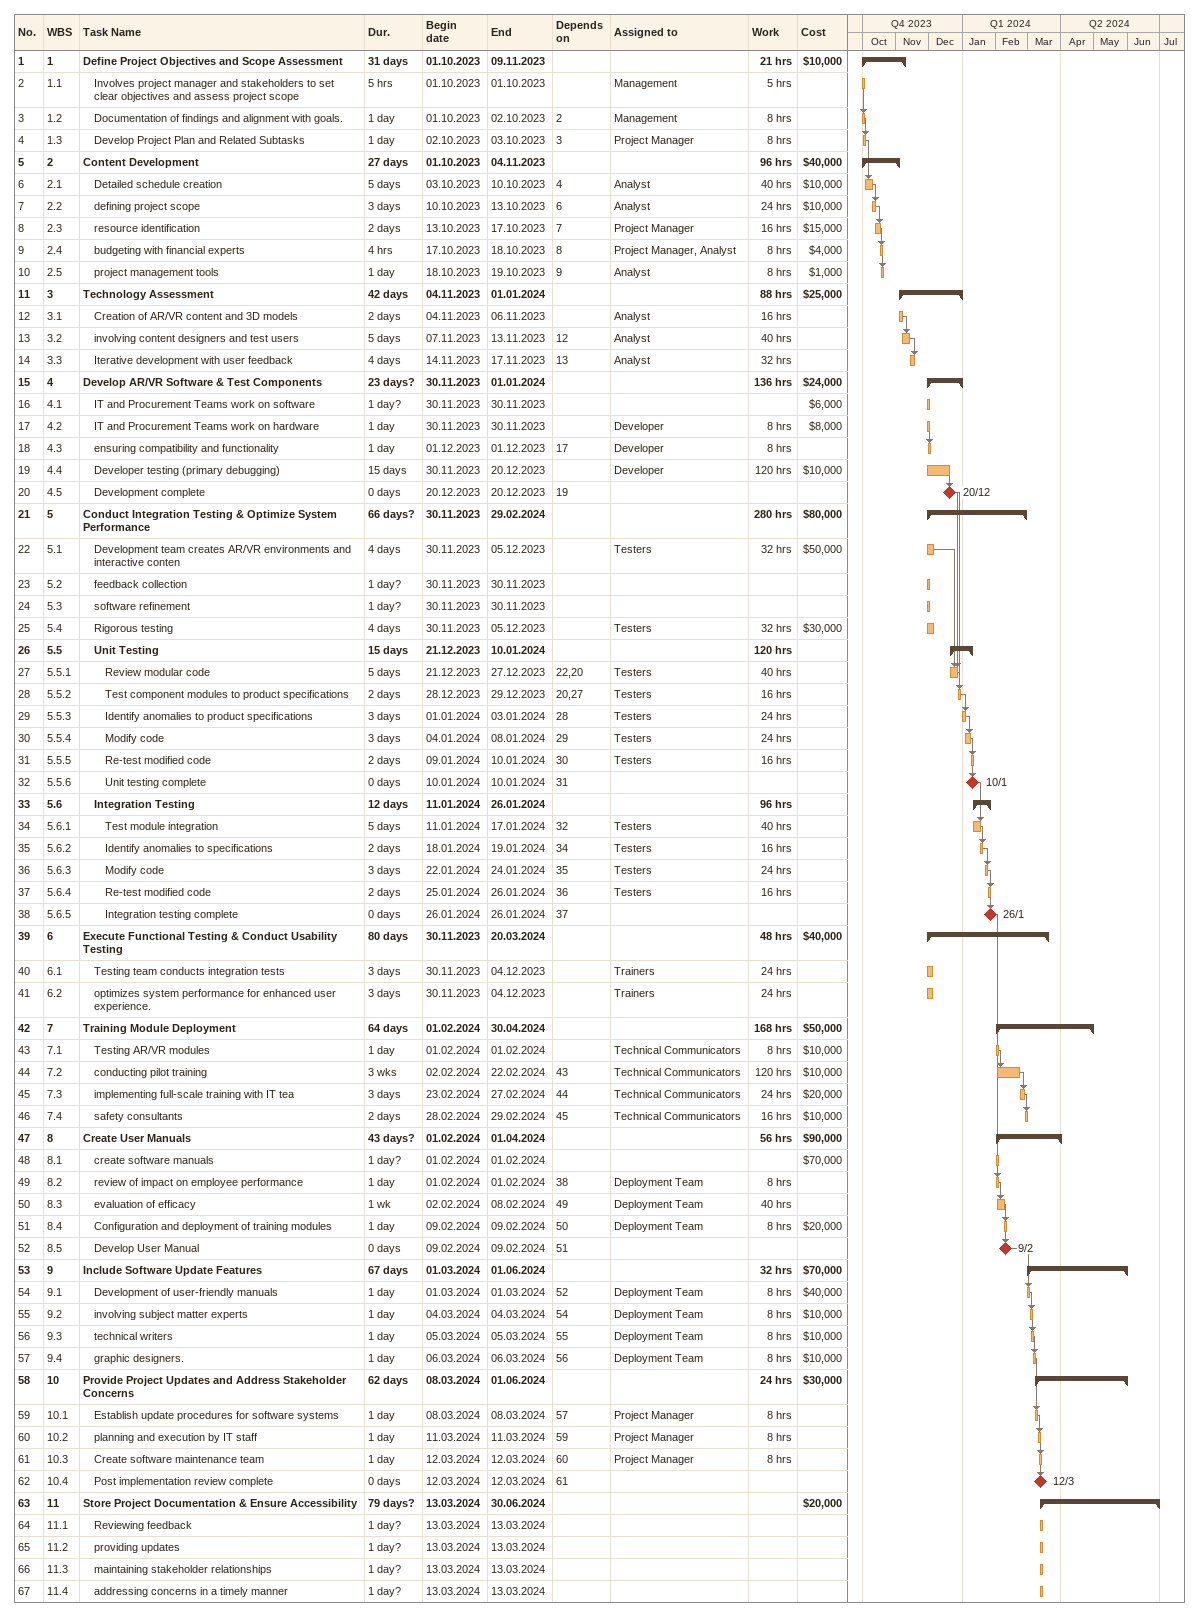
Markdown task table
| ID | WBS | Task | Duration | Start | Finish | Predecessors | Resources | Work (h) | Cost ($) |
|---|---|---|---|---|---|---|---|---|---|
| 1 | 1 | **Define Project Objectives and Scope Assessment** | 31d | 2023-10-01 | 2023-11-09 |  |  | 21 | 10000 |
| 2 | 1.1 | Involves project manager and stakeholders to set clear objectives and assess project scope | 5h | 2023-10-01 | 2023-10-01 |  | Management | 5 |  |
| 3 | 1.2 | Documentation of findings and alignment with goals. | 1d | 2023-10-01 | 2023-10-02 | 2 | Management | 8 |  |
| 4 | 1.3 | Develop Project Plan and Related Subtasks | 1d | 2023-10-02 | 2023-10-03 | 3 | Project Manager | 8 |  |
| 5 | 2 | **Content Development** | 27d | 2023-10-01 | 2023-11-04 |  |  | 96 | 40000 |
| 6 | 2.1 | Detailed schedule creation | 5d | 2023-10-03 | 2023-10-10 | 4 | Analyst | 40 | 10000 |
| 7 | 2.2 | defining project scope | 3d | 2023-10-10 | 2023-10-13 | 6 | Analyst | 24 | 10000 |
| 8 | 2.3 | resource identification | 2d | 2023-10-13 | 2023-10-17 | 7 | Project Manager | 16 | 15000 |
| 9 | 2.4 | budgeting with financial experts | 4h | 2023-10-17 | 2023-10-18 | 8 | Project Manager, Analyst | 8 | 4000 |
| 10 | 2.5 | project management tools | 1d | 2023-10-18 | 2023-10-19 | 9 | Analyst | 8 | 1000 |
| 11 | 3 | **Technology Assessment** | 42d | 2023-11-04 | 2024-01-01 |  |  | 88 | 25000 |
| 12 | 3.1 | Creation of AR/VR content and 3D models | 2d | 2023-11-04 | 2023-11-06 |  | Analyst | 16 |  |
| 13 | 3.2 | involving content designers and test users | 5d | 2023-11-07 | 2023-11-13 | 12 | Analyst | 40 |  |
| 14 | 3.3 | Iterative development with user feedback | 4d | 2023-11-14 | 2023-11-17 | 13 | Analyst | 32 |  |
| 15 | 4 | **Develop AR/VR Software & Test Components** | 23d? | 2023-11-30 | 2024-01-01 |  |  | 136 | 24000 |
| 16 | 4.1 | IT and Procurement Teams work on software | 1d? | 2023-11-30 | 2023-11-30 |  |  |  | 6000 |
| 17 | 4.2 | IT and Procurement Teams work on hardware | 1d | 2023-11-30 | 2023-11-30 |  | Developer | 8 | 8000 |
| 18 | 4.3 | ensuring compatibility and functionality | 1d | 2023-12-01 | 2023-12-01 | 17 | Developer | 8 |  |
| 19 | 4.4 | Developer testing (primary debugging) | 15d | 2023-11-30 | 2023-12-20 |  | Developer | 120 | 10000 |
| 20 | 4.5 | Development complete | 0d | 2023-12-20 | 2023-12-20 | 19 |  |  |  |
| 21 | 5 | **Conduct Integration Testing & Optimize System Performance** | 66d? | 2023-11-30 | 2024-02-29 |  |  | 280 | 80000 |
| 22 | 5.1 | Development team creates AR/VR environments and interactive conten | 4d | 2023-11-30 | 2023-12-05 |  | Testers | 32 | 50000 |
| 23 | 5.2 | feedback collection | 1d? | 2023-11-30 | 2023-11-30 |  |  |  |  |
| 24 | 5.3 | software refinement | 1d? | 2023-11-30 | 2023-11-30 |  |  |  |  |
| 25 | 5.4 | Rigorous testing | 4d | 2023-11-30 | 2023-12-05 |  | Testers | 32 | 30000 |
| 26 | 5.5 | **Unit Testing** | 15d | 2023-12-21 | 2024-01-10 |  |  | 120 |  |
| 27 | 5.5.1 | Review modular code | 5d | 2023-12-21 | 2023-12-27 | 22, 20 | Testers | 40 |  |
| 28 | 5.5.2 | Test component modules to product specifications | 2d | 2023-12-28 | 2023-12-29 | 20, 27 | Testers | 16 |  |
| 29 | 5.5.3 | Identify anomalies to product specifications | 3d | 2024-01-01 | 2024-01-03 | 28 | Testers | 24 |  |
| 30 | 5.5.4 | Modify code | 3d | 2024-01-04 | 2024-01-08 | 29 | Testers | 24 |  |
| 31 | 5.5.5 | Re-test modified code | 2d | 2024-01-09 | 2024-01-10 | 30 | Testers | 16 |  |
| 32 | 5.5.6 | Unit testing complete | 0d | 2024-01-10 | 2024-01-10 | 31 |  |  |  |
| 33 | 5.6 | **Integration Testing** | 12d | 2024-01-11 | 2024-01-26 |  |  | 96 |  |
| 34 | 5.6.1 | Test module integration | 5d | 2024-01-11 | 2024-01-17 | 32 | Testers | 40 |  |
| 35 | 5.6.2 | Identify anomalies to specifications | 2d | 2024-01-18 | 2024-01-19 | 34 | Testers | 16 |  |
| 36 | 5.6.3 | Modify code | 3d | 2024-01-22 | 2024-01-24 | 35 | Testers | 24 |  |
| 37 | 5.6.4 | Re-test modified code | 2d | 2024-01-25 | 2024-01-26 | 36 | Testers | 16 |  |
| 38 | 5.6.5 | Integration testing complete | 0d | 2024-01-26 | 2024-01-26 | 37 |  |  |  |
| 39 | 6 | **Execute Functional Testing & Conduct Usability Testing** | 80d | 2023-11-30 | 2024-03-20 |  |  | 48 | 40000 |
| 40 | 6.1 | Testing team conducts integration tests | 3d | 2023-11-30 | 2023-12-04 |  | Trainers | 24 |  |
| 41 | 6.2 | optimizes system performance for enhanced user experience. | 3d | 2023-11-30 | 2023-12-04 |  | Trainers | 24 |  |
| 42 | 7 | **Training Module Deployment** | 64d | 2024-02-01 | 2024-04-30 |  |  | 168 | 50000 |
| 43 | 7.1 | Testing AR/VR modules | 1d | 2024-02-01 | 2024-02-01 |  | Technical Communicators | 8 | 10000 |
| 44 | 7.2 | conducting pilot training | 3w | 2024-02-02 | 2024-02-22 | 43 | Technical Communicators | 120 | 10000 |
| 45 | 7.3 | implementing full-scale training with IT tea | 3d | 2024-02-23 | 2024-02-27 | 44 | Technical Communicators | 24 | 20000 |
| 46 | 7.4 | safety consultants | 2d | 2024-02-28 | 2024-02-29 | 45 | Technical Communicators | 16 | 10000 |
| 47 | 8 | **Create User Manuals** | 43d? | 2024-02-01 | 2024-04-01 |  |  | 56 | 90000 |
| 48 | 8.1 | create software manuals | 1d? | 2024-02-01 | 2024-02-01 |  |  |  | 70000 |
| 49 | 8.2 | review of impact on employee performance | 1d | 2024-02-01 | 2024-02-01 | 38 | Deployment Team | 8 |  |
| 50 | 8.3 | evaluation of efficacy | 1w | 2024-02-02 | 2024-02-08 | 49 | Deployment Team | 40 |  |
| 51 | 8.4 | Configuration and deployment of training modules | 1d | 2024-02-09 | 2024-02-09 | 50 | Deployment Team | 8 | 20000 |
| 52 | 8.5 | Develop User Manual | 0d | 2024-02-09 | 2024-02-09 | 51 |  |  |  |
| 53 | 9 | **Include Software Update Features** | 67d | 2024-03-01 | 2024-06-01 |  |  | 32 | 70000 |
| 54 | 9.1 | Development of user-friendly manuals | 1d | 2024-03-01 | 2024-03-01 | 52 | Deployment Team | 8 | 40000 |
| 55 | 9.2 | involving subject matter experts | 1d | 2024-03-04 | 2024-03-04 | 54 | Deployment Team | 8 | 10000 |
| 56 | 9.3 | technical writers | 1d | 2024-03-05 | 2024-03-05 | 55 | Deployment Team | 8 | 10000 |
| 57 | 9.4 | graphic designers. | 1d | 2024-03-06 | 2024-03-06 | 56 | Deployment Team | 8 | 10000 |
| 58 | 10 | **Provide Project Updates and Address Stakeholder Concerns** | 62d | 2024-03-08 | 2024-06-01 |  |  | 24 | 30000 |
| 59 | 10.1 | Establish update procedures for software systems | 1d | 2024-03-08 | 2024-03-08 | 57 | Project Manager | 8 |  |
| 60 | 10.2 | planning and execution by IT staff | 1d | 2024-03-11 | 2024-03-11 | 59 | Project Manager | 8 |  |
| 61 | 10.3 | Create software maintenance team | 1d | 2024-03-12 | 2024-03-12 | 60 | Project Manager | 8 |  |
| 62 | 10.4 | Post implementation review complete | 0d | 2024-03-12 | 2024-03-12 | 61 |  |  |  |
| 63 | 11 | **Store Project Documentation & Ensure Accessibility** | 79d? | 2024-03-13 | 2024-06-30 |  |  |  | 20000 |
| 64 | 11.1 | Reviewing feedback | 1d? | 2024-03-13 | 2024-03-13 |  |  |  |  |
| 65 | 11.2 | providing updates | 1d? | 2024-03-13 | 2024-03-13 |  |  |  |  |
| 66 | 11.3 | maintaining stakeholder relationships | 1d? | 2024-03-13 | 2024-03-13 |  |  |  |  |
| 67 | 11.4 | addressing concerns in a timely manner | 1d? | 2024-03-13 | 2024-03-13 |  |  |  |  |
